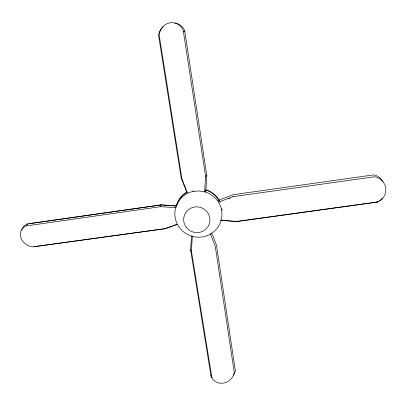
<?xml version="1.0" encoding="UTF-8"?>
<svg xmlns="http://www.w3.org/2000/svg" width="406" height="406" viewBox="0 0 406 406"><rect width="100%" height="100%" fill="white"/><g stroke="black" fill="none" stroke-linecap="round" stroke-linejoin="round"><path stroke-width="0.61" d="M204.563 191.957L205.583 176.356L183.167 29.973A14.342 12.89 -88.5 0 0 169.647 22.858A14.342 12.89 -88.5 0 0 159.142 34.814L181.939 178.98L187.364 193.094M205.812 191.165L206.832 175.666L184.628 30.262A14.24 12.814 -88.4 0 0 175.098 23.076M212.054 377.793A12.327 11.175 -38.4 0 1 211.069 376.372L190.597 249.888L191.525 235.967M210.364 233.82L215.21 245.975L234.282 372.652A12.408 11.241 -38.5 0 1 224.31 382.924A12.408 11.241 -38.5 0 1 211.952 378.027L191.383 250.756L192.368 236.059M177.584 224.208L165.12 228.664L32.424 246.899A13.043 10.845 22.5 0 1 20.823 237.637A13.043 10.845 22.5 0 1 25.598 226.02L160.492 206.69L160.786 204.913L177.057 205.933M176.437 206.116C177.625 200.27 181.604 194.941 186.836 192.089L181.203 178.067L158.538 35.139A14.088 13.494 87.6 0 1 163.192 26.7M193.297 190.515L192.901 191.485A23.599 23.112 15.6 0 0 178.711 226.584A23.599 23.112 15.6 0 0 217.281 228.086A23.599 23.112 15.6 0 0 205.187 191.967L205.72 190.008A23.117 22.66 15.6 0 1 219.458 201.259M26.588 225.7L27.704 223.843L160.786 204.913M205.583 176.356L206.832 175.666M220.864 220.306L236.485 221.651L376.57 202.269L378.575 201.554A13.631 13.246 8.1 0 0 385.7 187.876A13.631 13.246 8.1 0 0 374.692 176.752L232.937 196.671L218.798 202.051M228.395 198.838L230.151 198.169M217.997 200.452L233.156 194.702L373.743 174.874A13.53 12.804 -30.8 0 1 382.878 181.989M176.96 224.33L165.46 228.664L33.896 246.731M29.065 223.934L30.049 223.599M27.704 223.843L26.72 224.163A12.962 10.8 22.6 0 0 21.757 230.131M376.57 202.269L377.676 201.914A13.53 13.154 8.1 0 0 378.707 201.335M30.673 223.508L161.476 204.908L170.83 205.664M220.636 220.082L236.368 221.437L377.463 201.914M192.901 191.485L199.067 190.927L205.187 191.967M160.492 206.69L176.24 207.674M172.073 205.766L175.813 206.065M183.548 31.145L185.004 31.419M205.812 189.82C212.155 191.515 217.393 196.362 220.265 202.203M190.597 249.888L191.383 250.756M210.734 375.464L211.617 377.108M211.714 233.08L216.459 244.97L235.343 370.668A12.19 11.297 6.9 0 1 233.399 374.89M232.937 196.671L233.08 197.057M176.899 205.066A23.117 22.66 15.6 0 1 187.501 191.906M221.894 208.613A23.117 22.66 15.6 0 1 222.087 210.404M382.198 198.204A13.53 13.154 8.1 0 1 379.686 200.665M186.435 227.512A13.154 12.86 15.6 0 0 208.973 224.721A13.154 12.86 15.6 0 0 195.007 206.948A13.154 12.86 15.6 0 0 186.435 227.512"/></g></svg>
